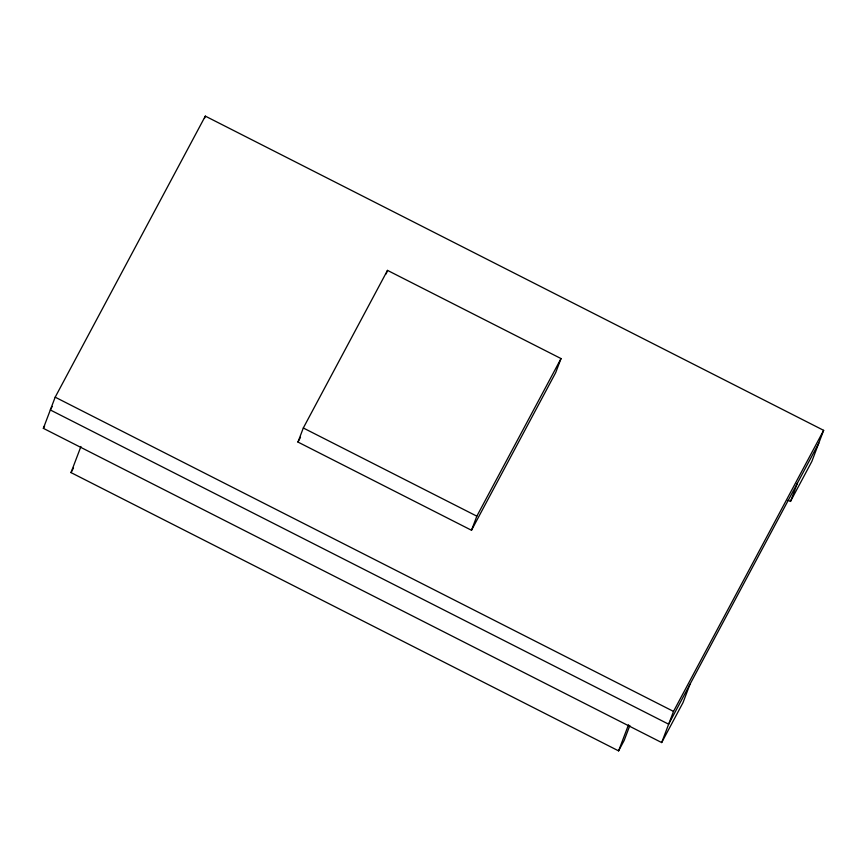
<?xml version="1.0" encoding="UTF-8"?>
<svg xmlns="http://www.w3.org/2000/svg" width="867" height="867" viewBox="0 0 867 867"><rect width="100%" height="100%" fill="white"/><g stroke="black" fill="none" stroke-linecap="round" stroke-linejoin="round"><path stroke-width="1.3" d="M689.991 684.236L683.012 702.617L661.673 742.564L43.35 428.341L55.185 397.184L205.327 116.124L823.65 430.346L811.815 461.504L790.476 501.451L788.06 500.226M204.449 118.443L205.327 116.124M629.843 725.516L624.175 740.44L618.594 750.876L71.007 472.602L80.934 446.483M297.955 442.062L303.309 427.984L387.495 270.385L561.025 358.57L555.682 372.658L471.496 530.257L297.955 442.062L300.502 437.293M386.151 273.907L387.495 270.385M471.496 530.257L476.839 516.168L561.025 358.57M618.594 750.876L628.521 724.758M661.673 742.564L673.507 711.417L823.65 430.346M790.476 501.451L797.456 483.082M52.215 406.439L50.329 409.961L668.652 724.194L818.795 443.124M43.35 428.341L44.607 425.99M71.007 472.602L73.489 467.963M303.309 427.984L476.839 516.168M55.185 397.184L673.507 711.417"/></g></svg>
